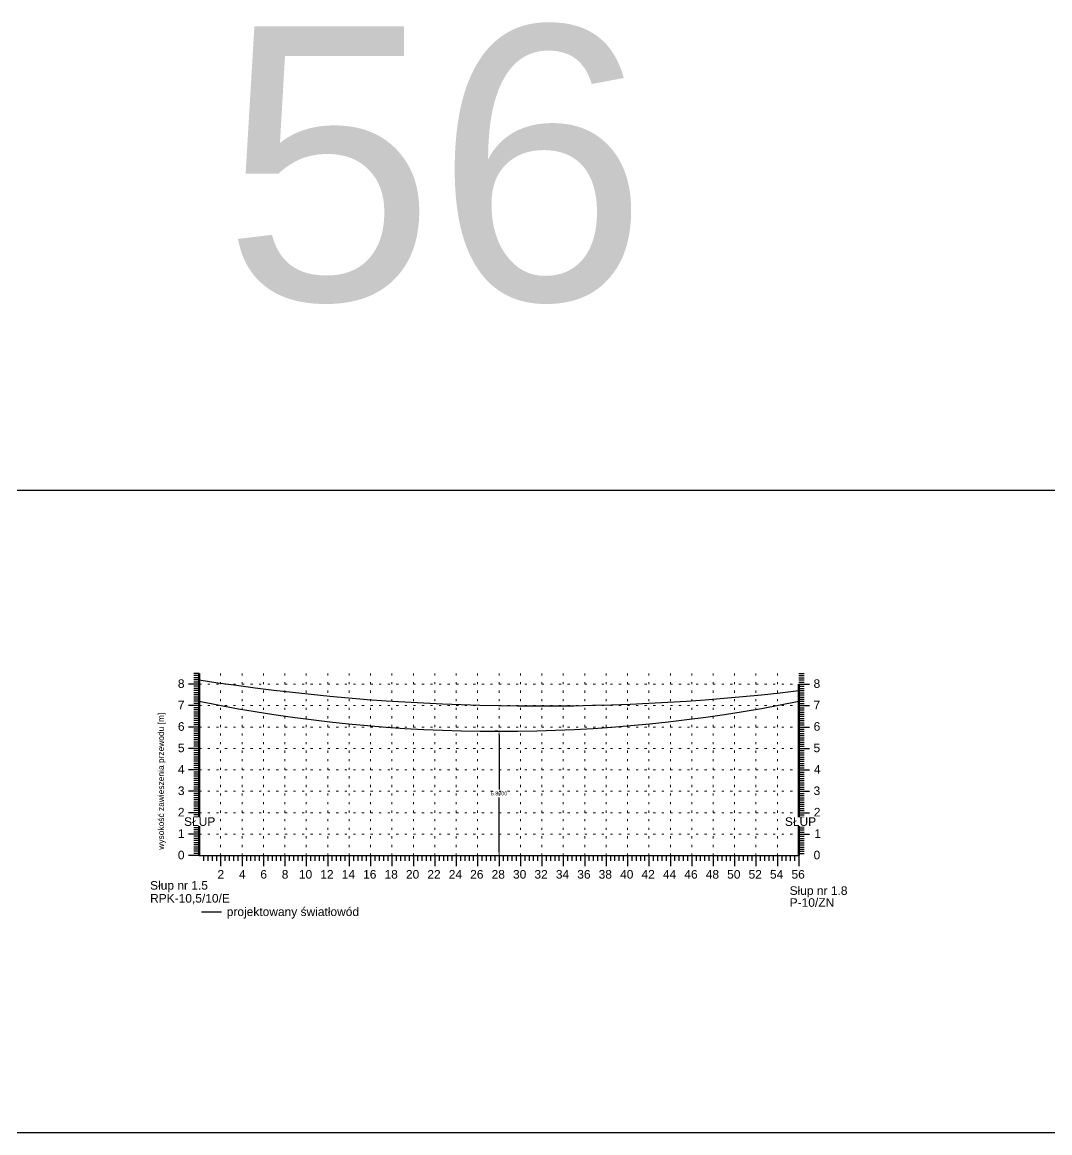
# Model space of a CAD drawing. Header units: metres. Extents: x -155 to 1812, y 681 to 886.
# Drawn here: x 1417.5 to 1465.5, y 830.5 to 882.4 of the extents above; entities that cross this region are included whole.
import ezdxf

# ---------------------------------------------------------------- set-up
doc = ezdxf.new("R2010")
doc.units = ezdxf.units.M
doc.header["$MEASUREMENT"] = 0
doc.linetypes.add('ACAD_ISO07W100', pattern=[3, 0, -3])
doc.styles.get("Standard").update_dxf_attribs({"font": 'arial.ttf'})
doc.dimstyles.get("Standard").update_dxf_attribs({"dimtxt": 0.18, "dimasz": 0.18, "dimexe": 0.18, "dimexo": 0.0625, "dimgap": 0.09, "dimtad": 0, "dimtih": 1, "dimtoh": 1, "dimdec": 4, "dimzin": 0, "dimdsep": 46, "dimtxsty": 'Standard', "dimcen": 0.09, "dimadec": 0, "dimazin": 0, "dimtfac": 1, "dimtdec": 4, "dimtofl": 0, "dimtmove": 0, "dimatfit": 3, "dimfxl": 1, "dimtolj": 1, "dimtzin": 0, "dimarcsym": 0})

# ---------------------------------------------------------------- blocks, each defined once
blk = doc.blocks.new('*D247')
at = {"color": 0, "lineweight": -2}
for p, q in [((1439.74, 849.261), (1439.623, 849.261)), ((1439.803, 849.081), (1439.803, 846.543)), ((1439.803, 843.641), (1439.803, 846.179)), ((1428.465, 843.461), (1439.983, 843.461))]:
    blk.add_line(p, q, dxfattribs=at)
at = {"color": 0}
for points in [[(1439.833, 849.081), (1439.773, 849.081), (1439.803, 849.261)], [(1439.773, 843.641), (1439.833, 843.641), (1439.803, 843.461)]]:
    blk.add_solid(points, dxfattribs=at)
at = {"layer": 'Defpoints', "color": 0}
for p in [(1439.803, 849.261), (1428.403, 843.461), (1439.803, 843.461)]:
    blk.add_point(p, dxfattribs=at)
at = {"color": 0, "lineweight": 25, "insert": (1439.803, 846.361), "char_height": 0.18, "attachment_point": 5}
blk.add_mtext('\\A1;5.8000', dxfattribs=at)

msp = doc.modelspace()

# ---------------------------------------------------------------- linework, layer by layer
for p, q in [((1425.80288, 851.96078), (1425.55288, 851.96078)), ((1425.80288, 851.86078), (1425.55288, 851.86078)), ((1425.80288, 851.76078), (1425.55288, 851.76078)), ((1425.80288, 851.96078), (1425.80288, 843.46078)), ((1453.80288, 851.96078), (1454.05288, 851.96078)), ((1453.80288, 851.86078), (1454.05288, 851.86078)), ((1453.80288, 851.76078), (1454.05288, 851.76078)), ((1425.80288, 851.46078), (1425.30288, 851.46078)), ((1425.80288, 851.46078), (1425.30288, 851.46078)), ((1425.80288, 851.66078), (1425.55288, 851.66078)), ((1425.80288, 851.56078), (1425.55288, 851.56078)), ((1425.80288, 851.36078), (1425.55288, 851.36078)), ((1425.80288, 851.26078), (1425.55288, 851.26078)), ((1425.80288, 851.16078), (1425.55288, 851.16078)), ((1453.80288, 851.66078), (1454.05288, 851.66078)), ((1453.80288, 851.56078), (1454.05288, 851.56078)), ((1453.80288, 851.46078), (1453.80288, 843.46078)), ((1453.80288, 851.46078), (1454.30288, 851.46078)), ((1453.80288, 851.46078), (1454.30288, 851.46078)), ((1453.80288, 851.36078), (1454.05288, 851.36078)), ((1453.80288, 851.26078), (1454.05288, 851.26078)), ((1453.80288, 851.16078), (1454.05288, 851.16078)), ((1425.80288, 851.06078), (1425.55288, 851.06078)), ((1425.80288, 850.96078), (1425.55288, 850.96078)), ((1425.80288, 850.86078), (1425.55288, 850.86078)), ((1425.80288, 850.76078), (1425.55288, 850.76078)), ((1425.80288, 850.66078), (1425.55288, 850.66078)), ((1453.80288, 851.06078), (1454.05288, 851.06078)), ((1453.80288, 850.96078), (1454.05288, 850.96078)), ((1453.80288, 850.86078), (1454.05288, 850.86078)), ((1453.80288, 850.76078), (1454.05288, 850.76078)), ((1453.80288, 850.66078), (1454.05288, 850.66078)), ((1425.80288, 850.46078), (1425.30288, 850.46078)), ((1425.80288, 850.46078), (1425.30288, 850.46078)), ((1425.80288, 850.56078), (1425.55288, 850.56078)), ((1425.80288, 850.36078), (1425.55288, 850.36078)), ((1425.80288, 850.26078), (1425.55288, 850.26078)), ((1425.80288, 850.16078), (1425.55288, 850.16078)), ((1453.80288, 850.56078), (1454.05288, 850.56078)), ((1453.80288, 850.46078), (1454.30288, 850.46078)), ((1453.80288, 850.46078), (1454.30288, 850.46078)), ((1453.80288, 850.36078), (1454.05288, 850.36078)), ((1453.80288, 850.26078), (1454.05288, 850.26078)), ((1453.80288, 850.16078), (1454.05288, 850.16078)), ((1425.80288, 850.06078), (1425.55288, 850.06078)), ((1425.80288, 849.96078), (1425.55288, 849.96078)), ((1425.80288, 849.86078), (1425.55288, 849.86078)), ((1425.80288, 849.76078), (1425.55288, 849.76078)), ((1425.80288, 849.66078), (1425.55288, 849.66078)), ((1453.80288, 850.06078), (1454.05288, 850.06078)), ((1453.80288, 849.96078), (1454.05288, 849.96078)), ((1453.80288, 849.86078), (1454.05288, 849.86078)), ((1453.80288, 849.76078), (1454.05288, 849.76078)), ((1453.80288, 849.66078), (1454.05288, 849.66078)), ((1425.80288, 849.46078), (1425.30288, 849.46078)), ((1425.80288, 849.46078), (1425.30288, 849.46078)), ((1425.80288, 849.56078), (1425.55288, 849.56078)), ((1425.80288, 849.36078), (1425.55288, 849.36078)), ((1425.80288, 849.26078), (1425.55288, 849.26078)), ((1425.80288, 849.16078), (1425.55288, 849.16078)), ((1453.80288, 849.56078), (1454.05288, 849.56078)), ((1453.80288, 849.46078), (1454.30288, 849.46078)), ((1453.80288, 849.46078), (1454.30288, 849.46078)), ((1453.80288, 849.36078), (1454.05288, 849.36078)), ((1453.80288, 849.26078), (1454.05288, 849.26078)), ((1453.80288, 849.16078), (1454.05288, 849.16078)), ((1425.80288, 849.06078), (1425.55288, 849.06078)), ((1425.80288, 848.96078), (1425.55288, 848.96078)), ((1425.80288, 848.86078), (1425.55288, 848.86078)), ((1425.80288, 848.76078), (1425.55288, 848.76078)), ((1425.80288, 848.66078), (1425.55288, 848.66078)), ((1453.80288, 849.06078), (1454.05288, 849.06078)), ((1453.80288, 848.96078), (1454.05288, 848.96078)), ((1453.80288, 848.86078), (1454.05288, 848.86078)), ((1453.80288, 848.76078), (1454.05288, 848.76078)), ((1453.80288, 848.66078), (1454.05288, 848.66078)), ((1425.80288, 848.46078), (1425.30288, 848.46078)), ((1425.80288, 848.46078), (1425.30288, 848.46078)), ((1425.80288, 848.56078), (1425.55288, 848.56078)), ((1425.80288, 848.36078), (1425.55288, 848.36078)), ((1425.80288, 848.26078), (1425.55288, 848.26078)), ((1425.80288, 848.16078), (1425.55288, 848.16078)), ((1425.80288, 848.06078), (1425.55288, 848.06078)), ((1453.80288, 848.56078), (1454.05288, 848.56078)), ((1453.80288, 848.46078), (1454.30288, 848.46078)), ((1453.80288, 848.46078), (1454.30288, 848.46078)), ((1453.80288, 848.36078), (1454.05288, 848.36078)), ((1453.80288, 848.26078), (1454.05288, 848.26078)), ((1453.80288, 848.16078), (1454.05288, 848.16078)), ((1453.80288, 848.06078), (1454.05288, 848.06078)), ((1425.80288, 847.96078), (1425.55288, 847.96078)), ((1425.80288, 847.86078), (1425.55288, 847.86078)), ((1425.80288, 847.76078), (1425.55288, 847.76078)), ((1425.80288, 847.66078), (1425.55288, 847.66078)), ((1425.80288, 847.56078), (1425.55288, 847.56078)), ((1453.80288, 847.96078), (1454.05288, 847.96078)), ((1453.80288, 847.86078), (1454.05288, 847.86078)), ((1453.80288, 847.76078), (1454.05288, 847.76078)), ((1453.80288, 847.66078), (1454.05288, 847.66078)), ((1453.80288, 847.56078), (1454.05288, 847.56078)), ((1425.80288, 847.46078), (1425.30288, 847.46078)), ((1425.80288, 847.46078), (1425.30288, 847.46078)), ((1425.80288, 847.36078), (1425.55288, 847.36078)), ((1425.80288, 847.26078), (1425.55288, 847.26078)), ((1425.80288, 847.16078), (1425.55288, 847.16078)), ((1425.80288, 847.06078), (1425.55288, 847.06078)), ((1453.80288, 847.46078), (1454.30288, 847.46078)), ((1453.80288, 847.46078), (1454.30288, 847.46078)), ((1453.80288, 847.36078), (1454.05288, 847.36078)), ((1453.80288, 847.26078), (1454.05288, 847.26078)), ((1453.80288, 847.16078), (1454.05288, 847.16078)), ((1453.80288, 847.06078), (1454.05288, 847.06078)), ((1425.80288, 846.96078), (1425.55288, 846.96078)), ((1425.80288, 846.86078), (1425.55288, 846.86078)), ((1425.80288, 846.76078), (1425.55288, 846.76078)), ((1425.80288, 846.66078), (1425.55288, 846.66078)), ((1425.80288, 846.56078), (1425.55288, 846.56078)), ((1453.80288, 846.96078), (1454.05288, 846.96078)), ((1453.80288, 846.86078), (1454.05288, 846.86078)), ((1453.80288, 846.76078), (1454.05288, 846.76078)), ((1453.80288, 846.66078), (1454.05288, 846.66078)), ((1453.80288, 846.56078), (1454.05288, 846.56078)), ((1425.80288, 846.46078), (1425.30288, 846.46078)), ((1425.80288, 846.46078), (1425.30288, 846.46078)), ((1425.80288, 846.36078), (1425.55288, 846.36078)), ((1425.80288, 846.26078), (1425.55288, 846.26078)), ((1425.80288, 846.16078), (1425.55288, 846.16078)), ((1425.80288, 846.06078), (1425.55288, 846.06078)), ((1453.80288, 846.46078), (1454.30288, 846.46078)), ((1453.80288, 846.46078), (1454.30288, 846.46078)), ((1453.80288, 846.36078), (1454.05288, 846.36078)), ((1453.80288, 846.26078), (1454.05288, 846.26078)), ((1453.80288, 846.16078), (1454.05288, 846.16078)), ((1453.80288, 846.06078), (1454.05288, 846.06078)), ((1425.80288, 845.46078), (1425.30288, 845.46078)), ((1425.80288, 845.46078), (1425.30288, 845.46078)), ((1425.80288, 845.96078), (1425.55288, 845.96078)), ((1425.80288, 845.86078), (1425.55288, 845.86078)), ((1425.80288, 845.76078), (1425.55288, 845.76078)), ((1425.80288, 845.66078), (1425.55288, 845.66078)), ((1425.80288, 845.56078), (1425.55288, 845.56078)), ((1453.80288, 845.96078), (1454.05288, 845.96078)), ((1453.80288, 845.86078), (1454.05288, 845.86078)), ((1453.80288, 845.76078), (1454.05288, 845.76078)), ((1453.80288, 845.66078), (1454.05288, 845.66078)), ((1453.80288, 845.56078), (1454.05288, 845.56078)), ((1453.80288, 845.46078), (1454.30288, 845.46078)), ((1453.80288, 845.46078), (1454.30288, 845.46078)), ((1425.80288, 845.36078), (1425.55288, 845.36078)), ((1425.80288, 845.26078), (1425.55288, 845.26078)), ((1425.80288, 845.16078), (1425.55288, 845.16078)), ((1425.80288, 845.06078), (1425.55288, 845.06078)), ((1425.80288, 844.96078), (1425.55288, 844.96078)), ((1453.80288, 845.36078), (1454.05288, 845.36078)), ((1453.80288, 845.26078), (1454.05288, 845.26078)), ((1453.80288, 845.16078), (1454.05288, 845.16078)), ((1453.80288, 845.06078), (1454.05288, 845.06078)), ((1453.80288, 844.96078), (1454.05288, 844.96078)), ((1425.80288, 844.46078), (1425.30288, 844.46078)), ((1425.80288, 844.46078), (1425.30288, 844.46078)), ((1425.80288, 844.86078), (1425.55288, 844.86078)), ((1425.80288, 844.76078), (1425.55288, 844.76078)), ((1425.80288, 844.66078), (1425.55288, 844.66078)), ((1425.80288, 844.56078), (1425.55288, 844.56078)), ((1453.80288, 844.86078), (1454.05288, 844.86078)), ((1453.80288, 844.76078), (1454.05288, 844.76078)), ((1453.80288, 844.66078), (1454.05288, 844.66078)), ((1453.80288, 844.56078), (1454.05288, 844.56078)), ((1453.80288, 844.46078), (1454.30288, 844.46078)), ((1453.80288, 844.46078), (1454.30288, 844.46078)), ((1425.80288, 844.36078), (1425.55288, 844.36078)), ((1425.80288, 844.26078), (1425.55288, 844.26078)), ((1425.80288, 844.16078), (1425.55288, 844.16078)), ((1425.80288, 844.06078), (1425.55288, 844.06078)), ((1425.80288, 843.96078), (1425.55288, 843.96078)), ((1453.80288, 844.36078), (1454.05288, 844.36078)), ((1453.80288, 844.26078), (1454.05288, 844.26078)), ((1453.80288, 844.16078), (1454.05288, 844.16078)), ((1453.80288, 844.06078), (1454.05288, 844.06078)), ((1453.80288, 843.96078), (1454.05288, 843.96078)), ((1425.80288, 843.46078), (1425.30288, 843.46078)), ((1425.80288, 843.86078), (1425.55288, 843.86078)), ((1425.80288, 843.76078), (1425.55288, 843.76078)), ((1425.80288, 843.66078), (1425.55288, 843.66078)), ((1425.80288, 843.56078), (1425.55288, 843.56078)), ((1425.80288, 843.46078), (1425.55288, 843.46078)), ((1425.80288, 843.46078), (1452.30288, 843.46078)), ((1426.00288, 843.46078), (1426.00288, 843.21078)), ((1426.20288, 843.46078), (1426.20288, 843.21078)), ((1426.40288, 843.46078), (1426.40288, 843.21078)), ((1426.60288, 843.46078), (1426.60288, 843.21078)), ((1426.80288, 843.46078), (1426.80288, 842.96078)), ((1427.00288, 843.46078), (1427.00288, 843.21078)), ((1427.20288, 843.46078), (1427.20288, 843.21078)), ((1427.40288, 843.46078), (1427.40288, 843.21078)), ((1427.60288, 843.46078), (1427.60288, 843.21078)), ((1427.80288, 843.46078), (1427.80288, 842.96078)), ((1428.00288, 843.46078), (1428.00288, 843.21078)), ((1428.20288, 843.46078), (1428.20288, 843.21078)), ((1428.40288, 843.46078), (1428.40288, 843.21078)), ((1428.60288, 843.46078), (1428.60288, 843.21078)), ((1428.80288, 843.46078), (1428.80288, 842.96078)), ((1429.00288, 843.46078), (1429.00288, 843.21078)), ((1429.20288, 843.46078), (1429.20288, 843.21078)), ((1429.40288, 843.46078), (1429.40288, 843.21078)), ((1429.60288, 843.46078), (1429.60288, 843.21078)), ((1429.80288, 843.46078), (1429.80288, 842.96078)), ((1430.00288, 843.46078), (1430.00288, 843.21078)), ((1430.20288, 843.46078), (1430.20288, 843.21078)), ((1430.40288, 843.46078), (1430.40288, 843.21078)), ((1430.60288, 843.46078), (1430.60288, 843.21078)), ((1430.80288, 843.46078), (1430.80288, 842.96078)), ((1431.00288, 843.46078), (1431.00288, 843.21078)), ((1431.20288, 843.46078), (1431.20288, 843.21078)), ((1431.40288, 843.46078), (1431.40288, 843.21078)), ((1431.60288, 843.46078), (1431.60288, 843.21078)), ((1431.80288, 843.46078), (1431.80288, 842.96078)), ((1432.00288, 843.46078), (1432.00288, 843.21078)), ((1432.20288, 843.46078), (1432.20288, 843.21078)), ((1432.40288, 843.46078), (1432.40288, 843.21078)), ((1432.60288, 843.46078), (1432.60288, 843.21078)), ((1432.80288, 843.46078), (1432.80288, 842.96078)), ((1433.00288, 843.46078), (1433.00288, 843.21078)), ((1433.20288, 843.46078), (1433.20288, 843.21078)), ((1433.40288, 843.46078), (1433.40288, 843.21078)), ((1433.60288, 843.46078), (1433.60288, 843.21078)), ((1433.80288, 843.46078), (1433.80288, 842.96078)), ((1434.00288, 843.46078), (1434.00288, 843.21078)), ((1434.20288, 843.46078), (1434.20288, 843.21078)), ((1434.40288, 843.46078), (1434.40288, 843.21078)), ((1434.60288, 843.46078), (1434.60288, 843.21078)), ((1434.80288, 843.46078), (1434.80288, 842.96078)), ((1435.00288, 843.46078), (1435.00288, 843.21078)), ((1435.20288, 843.46078), (1435.20288, 843.21078)), ((1435.40288, 843.46078), (1435.40288, 843.21078)), ((1435.60288, 843.46078), (1435.60288, 843.21078)), ((1435.80288, 843.46078), (1435.80288, 842.96078)), ((1436.00288, 843.46078), (1436.00288, 843.21078)), ((1436.20288, 843.46078), (1436.20288, 843.21078)), ((1436.40288, 843.46078), (1436.40288, 843.21078)), ((1436.60288, 843.46078), (1436.60288, 843.21078)), ((1436.80288, 843.46078), (1436.80288, 842.96078)), ((1437.00288, 843.46078), (1437.00288, 843.21078)), ((1437.20288, 843.46078), (1437.20288, 843.21078)), ((1437.40288, 843.46078), (1437.40288, 843.21078)), ((1437.60288, 843.46078), (1437.60288, 843.21078)), ((1437.80288, 843.46078), (1437.80288, 842.96078)), ((1438.00288, 843.46078), (1438.00288, 843.21078)), ((1438.20288, 843.46078), (1438.20288, 843.21078)), ((1438.40288, 843.46078), (1438.40288, 843.21078)), ((1438.60288, 843.46078), (1438.60288, 843.21078)), ((1438.80288, 843.46078), (1438.80288, 842.96078)), ((1439.00288, 843.46078), (1439.00288, 843.21078)), ((1439.20288, 843.46078), (1439.20288, 843.21078)), ((1439.40288, 843.46078), (1439.40288, 843.21078)), ((1439.60288, 843.46078), (1439.60288, 843.21078)), ((1439.80288, 843.46078), (1439.80288, 842.96078)), ((1440.00288, 843.46078), (1440.00288, 843.21078)), ((1440.20288, 843.46078), (1440.20288, 843.21078)), ((1440.40288, 843.46078), (1440.40288, 843.21078)), ((1440.60288, 843.46078), (1440.60288, 843.21078)), ((1440.80288, 843.46078), (1440.80288, 842.96078)), ((1441.00288, 843.46078), (1441.00288, 843.21078)), ((1441.20288, 843.46078), (1441.20288, 843.21078)), ((1441.40288, 843.46078), (1441.40288, 843.21078)), ((1441.60288, 843.46078), (1441.60288, 843.21078)), ((1441.80288, 843.46078), (1441.80288, 842.96078)), ((1442.00288, 843.46078), (1442.00288, 843.21078)), ((1442.20288, 843.46078), (1442.20288, 843.21078)), ((1442.40288, 843.46078), (1442.40288, 843.21078)), ((1442.60288, 843.46078), (1442.60288, 843.21078)), ((1442.80288, 843.46078), (1442.80288, 842.96078)), ((1443.00288, 843.46078), (1443.00288, 843.21078)), ((1443.20288, 843.46078), (1443.20288, 843.21078)), ((1443.40288, 843.46078), (1443.40288, 843.21078)), ((1443.60288, 843.46078), (1443.60288, 843.21078)), ((1443.80288, 843.46078), (1443.80288, 842.96078)), ((1444.00288, 843.46078), (1444.00288, 843.21078)), ((1444.20288, 843.46078), (1444.20288, 843.21078)), ((1444.40288, 843.46078), (1444.40288, 843.21078)), ((1444.60288, 843.46078), (1444.60288, 843.21078)), ((1444.80288, 843.46078), (1444.80288, 842.96078)), ((1444.80288, 843.46078), (1444.80288, 842.96078)), ((1445.00288, 843.46078), (1445.00288, 843.21078)), ((1445.20288, 843.46078), (1445.20288, 843.21078)), ((1445.40288, 843.46078), (1445.40288, 843.21078)), ((1445.60288, 843.46078), (1445.60288, 843.21078)), ((1445.80288, 843.46078), (1445.80288, 842.96078)), ((1445.80288, 843.46078), (1445.80288, 842.96078)), ((1446.00288, 843.46078), (1446.00288, 843.21078)), ((1446.20288, 843.46078), (1446.20288, 843.21078)), ((1446.40288, 843.46078), (1446.40288, 843.21078)), ((1446.60288, 843.46078), (1446.60288, 843.21078)), ((1446.80288, 843.46078), (1446.80288, 842.96078)), ((1446.80288, 843.46078), (1446.80288, 842.96078)), ((1447.00288, 843.46078), (1447.00288, 843.21078)), ((1447.20288, 843.46078), (1447.20288, 843.21078)), ((1447.40288, 843.46078), (1447.40288, 843.21078)), ((1447.60288, 843.46078), (1447.60288, 843.21078)), ((1447.80288, 843.46078), (1447.80288, 842.96078)), ((1447.80288, 843.46078), (1447.80288, 842.96078)), ((1448.00288, 843.46078), (1448.00288, 843.21078)), ((1448.20288, 843.46078), (1448.20288, 843.21078)), ((1448.40288, 843.46078), (1448.40288, 843.21078)), ((1448.60288, 843.46078), (1448.60288, 843.21078)), ((1448.80288, 843.46078), (1448.80288, 842.96078)), ((1448.80288, 843.46078), (1448.80288, 842.96078)), ((1449.00288, 843.46078), (1449.00288, 843.21078)), ((1449.20288, 843.46078), (1449.20288, 843.21078)), ((1449.40288, 843.46078), (1449.40288, 843.21078)), ((1449.60288, 843.46078), (1449.60288, 843.21078)), ((1449.80288, 843.46078), (1449.80288, 842.96078)), ((1449.80288, 843.46078), (1449.80288, 842.96078)), ((1450.00288, 843.46078), (1450.00288, 843.21078)), ((1450.20288, 843.46078), (1450.20288, 843.21078)), ((1450.30288, 843.46078), (1450.80288, 843.46078)), ((1450.40288, 843.46078), (1450.40288, 843.21078)), ((1450.60288, 843.46078), (1450.60288, 843.21078)), ((1450.80288, 843.46078), (1450.80288, 842.96078)), ((1450.80288, 843.46078), (1450.80288, 842.96078)), ((1451.00288, 843.46078), (1451.00288, 843.21078)), ((1451.20288, 843.46078), (1451.20288, 843.21078)), ((1451.40288, 843.46078), (1451.40288, 843.21078)), ((1451.60288, 843.46078), (1451.60288, 843.21078)), ((1451.80288, 843.46078), (1451.80288, 842.96078)), ((1451.80288, 843.46078), (1451.80288, 842.96078)), ((1452.00288, 843.46078), (1452.00288, 843.21078)), ((1452.20288, 843.46078), (1452.20288, 843.21078)), ((1452.40288, 843.46078), (1452.40288, 843.21078)), ((1452.60288, 843.46078), (1452.60288, 843.21078)), ((1452.80288, 843.46078), (1452.80288, 842.96078)), ((1453.00288, 843.46078), (1453.00288, 843.21078)), ((1453.00288, 843.46078), (1453.00288, 843.21078)), ((1453.20288, 843.46078), (1453.20288, 843.21078)), ((1453.20288, 843.46078), (1453.20288, 843.21078)), ((1453.30288, 843.46078), (1453.55288, 843.46078)), ((1453.40288, 843.46078), (1453.40288, 843.21078)), ((1453.60288, 843.46078), (1453.60288, 843.21078)), ((1453.80288, 843.86078), (1454.05288, 843.86078)), ((1453.80288, 843.76078), (1454.05288, 843.76078)), ((1453.80288, 843.66078), (1454.05288, 843.66078)), ((1453.80288, 843.56078), (1454.05288, 843.56078)), ((1453.80288, 843.46078), (1453.80288, 842.96078))]:
    msp.add_line(p, q)
at = {"lineweight": 100}
for p, q in [((1425.80288, 851.96078), (1425.80288, 843.46078)), ((1453.80288, 851.46078), (1453.80288, 843.46078))]:
    msp.add_line(p, q, dxfattribs=at)
at = {"linetype": 'ACAD_ISO07W100', "lineweight": 15, "ltscale": 0.1}
for p, q in [((1426.80288, 843.46078), (1426.80288, 851.96078)), ((1427.80288, 843.46078), (1427.80288, 851.96078)), ((1428.80288, 843.46078), (1428.80288, 851.96078)), ((1429.80288, 843.46078), (1429.80288, 851.96078)), ((1430.80288, 843.46078), (1430.80288, 851.96078)), ((1431.80288, 843.46078), (1431.80288, 851.96078)), ((1432.80288, 843.46078), (1432.80288, 851.96078)), ((1433.80288, 843.46078), (1433.80288, 851.96078)), ((1434.80288, 843.46078), (1434.80288, 851.96078)), ((1435.80288, 843.46078), (1435.80288, 851.96078)), ((1436.80288, 843.46078), (1436.80288, 851.96078)), ((1437.80288, 843.46078), (1437.80288, 851.96078)), ((1438.80288, 843.46078), (1438.80288, 851.96078)), ((1439.80288, 843.46078), (1439.80288, 851.96078)), ((1440.80288, 843.46078), (1440.80288, 851.96078)), ((1441.80288, 843.46078), (1441.80288, 851.96078)), ((1442.80288, 843.46078), (1442.80288, 851.96078)), ((1443.80288, 843.46078), (1443.80288, 851.96078)), ((1444.80288, 843.46078), (1444.80288, 851.96078)), ((1445.80288, 843.46078), (1445.80288, 851.96078)), ((1446.80288, 843.46078), (1446.80288, 851.96078)), ((1447.80288, 843.46078), (1447.80288, 851.96078)), ((1448.80288, 843.46078), (1448.80288, 851.96078)), ((1449.80288, 843.46078), (1449.80288, 851.96078)), ((1450.80288, 843.46078), (1450.80288, 851.96078)), ((1451.80288, 843.46078), (1451.80288, 851.96078)), ((1452.80288, 843.46078), (1452.80288, 851.96078)), ((1425.80288, 851.46078), (1453.80288, 851.46078)), ((1425.80288, 850.46078), (1453.80288, 850.46078)), ((1425.80288, 849.46078), (1453.80288, 849.46078)), ((1425.80288, 848.46078), (1453.80288, 848.46078)), ((1425.80288, 847.46078), (1453.80288, 847.46078)), ((1425.80288, 846.46078), (1453.80288, 846.46078)), ((1425.80288, 845.46078), (1453.80288, 845.46078)), ((1425.80288, 844.46078), (1453.80288, 844.46078))]:
    msp.add_line(p, q, dxfattribs=at)
at = {"color": 3, "lineweight": 25}
msp.add_line((1425.90843, 840.83057), (1426.83901, 840.83057), dxfattribs=at)
at = {"lineweight": 25}
for points in [[(1411.53903, 860.52182), (1471.15677, 860.52182), (1471.15677, 830.52182), (1411.53903, 830.52182), (1411.53903, 860.52182)], [(1449.80288, 843.46078), (1450.30288, 843.46078)], [(1451.80288, 843.46078), (1453.80288, 843.46078)]]:
    msp.add_lwpolyline(points, dxfattribs=at)
at = {"lineweight": 30}
msp.add_arc((1441.63709, 954.12657), 103.68202, 261.2154721, 276.7384675, dxfattribs=at)
at = {"color": 3, "lineweight": 30}
msp.add_arc((1439.80288, 919.96162), 70.70082, 258.5789475, 281.4210525, dxfattribs=at)

# ---------------------------------------------------------------- texts
at = {"lineweight": 25}
msp.add_text('56', height=12.782133, dxfattribs=at).set_placement((1426.89719, 869.38569))
for s, p in [('8', (1424.80562, 851.28669)), ('8', (1454.49127, 851.28669)), ('7', (1424.80562, 850.28669)), ('7', (1454.48827, 850.28669)), ('6', (1424.80562, 849.28669)), ('6', (1454.494, 849.28669)), ('5', (1424.80562, 848.28669)), ('5', (1454.48854, 848.28669)), ('4', (1424.80562, 847.28669)), ('4', (1454.50927, 847.28669)), ('3', (1424.80562, 846.28669)), ('3', (1454.49127, 846.28669)), ('2', (1424.80562, 845.28669)), ('2', (1454.50245, 845.28669)), ('1', (1424.80562, 844.28669)), ('1', (1454.5311, 844.28669)), ('0', (1424.80562, 843.28669)), ('0', (1454.4929, 843.28669)), ('2', (1426.65606, 842.38511)), ('4', (1427.65606, 842.38511)), ('6', (1428.65606, 842.38511)), ('8', (1429.65606, 842.38511)), ('10', (1430.45606, 842.38511)), ('12', (1431.45606, 842.38511)), ('14', (1432.45606, 842.38511)), ('16', (1433.45606, 842.38511)), ('18', (1434.45606, 842.38511)), ('20', (1435.45606, 842.38511)), ('22', (1436.45606, 842.38511)), ('24', (1437.45606, 842.38511)), ('26', (1438.45606, 842.38511)), ('28', (1439.45606, 842.38511)), ('30', (1440.45606, 842.38511)), ('32', (1441.45606, 842.38511)), ('34', (1442.45606, 842.38511)), ('36', (1443.45606, 842.38511)), ('38', (1444.45606, 842.38511)), ('40', (1445.45606, 842.38511)), ('42', (1446.45606, 842.38511)), ('44', (1447.45606, 842.38511)), ('46', (1448.45606, 842.38511)), ('48', (1449.45606, 842.38511)), ('50', (1450.45606, 842.38511)), ('52', (1451.45606, 842.38511)), ('54', (1452.45606, 842.38511)), ('56', (1453.46119, 842.38511)), ('Słup nr 1.5', (1423.50763, 841.87058)), ('Słup nr 1.8', (1453.37344, 841.62613)), ('RPK-10,5/10/E', (1423.50763, 841.26569)), ('P-10/ZN', (1453.37505, 841.07118)), ('projektowany światłowód', (1427.08777, 840.6408))]:
    msp.add_text(s, height=0.4).set_placement(p)

# ---------------------------------------------------------------- dimensions: what is measured, and where the dimension line sits
dim = msp.add_linear_dim(base=(1439.80288, 843.46078), p1=(1439.80288, 849.26078), p2=(1428.40288, 843.46078), angle=90, dimstyle='Standard', dxfattribs=at)
dim.commit()
dim.dimension.update_dxf_attribs({"geometry": '*D247', "text_midpoint": (1439.80288, 846.36078)})

# ---------------------------------------------------------------- next in the draw order: texts
at = {"lineweight": 18, "insert": (1423.87692, 843.73573), "char_height": 0.28, "attachment_point": 1, "rotation": 90, "bg_fill": 3, "box_fill_scale": 1, "bg_fill_color": 256, "bg_fill_transparency": 0}
msp.add_mtext_dynamic_manual_height_columns('wysokość zawieszenia przewodu [m]', width=9.2804774, gutter_width=2, heights=[-0.36385], dxfattribs=at)
at = {"lineweight": 18, "char_height": 0.4, "attachment_point": 1, "bg_fill": 3, "box_fill_scale": 1, "bg_fill_color": 256, "bg_fill_transparency": 0}
for insert in [(1425.09477, 845.24699), (1453.15195, 845.24699)]:
    msp.add_mtext_dynamic_manual_height_columns('SŁUP', width=1.5368437, gutter_width=2, heights=[-0.41364], dxfattribs=dict(at, insert=insert))

doc.saveas('drawing.dxf')
